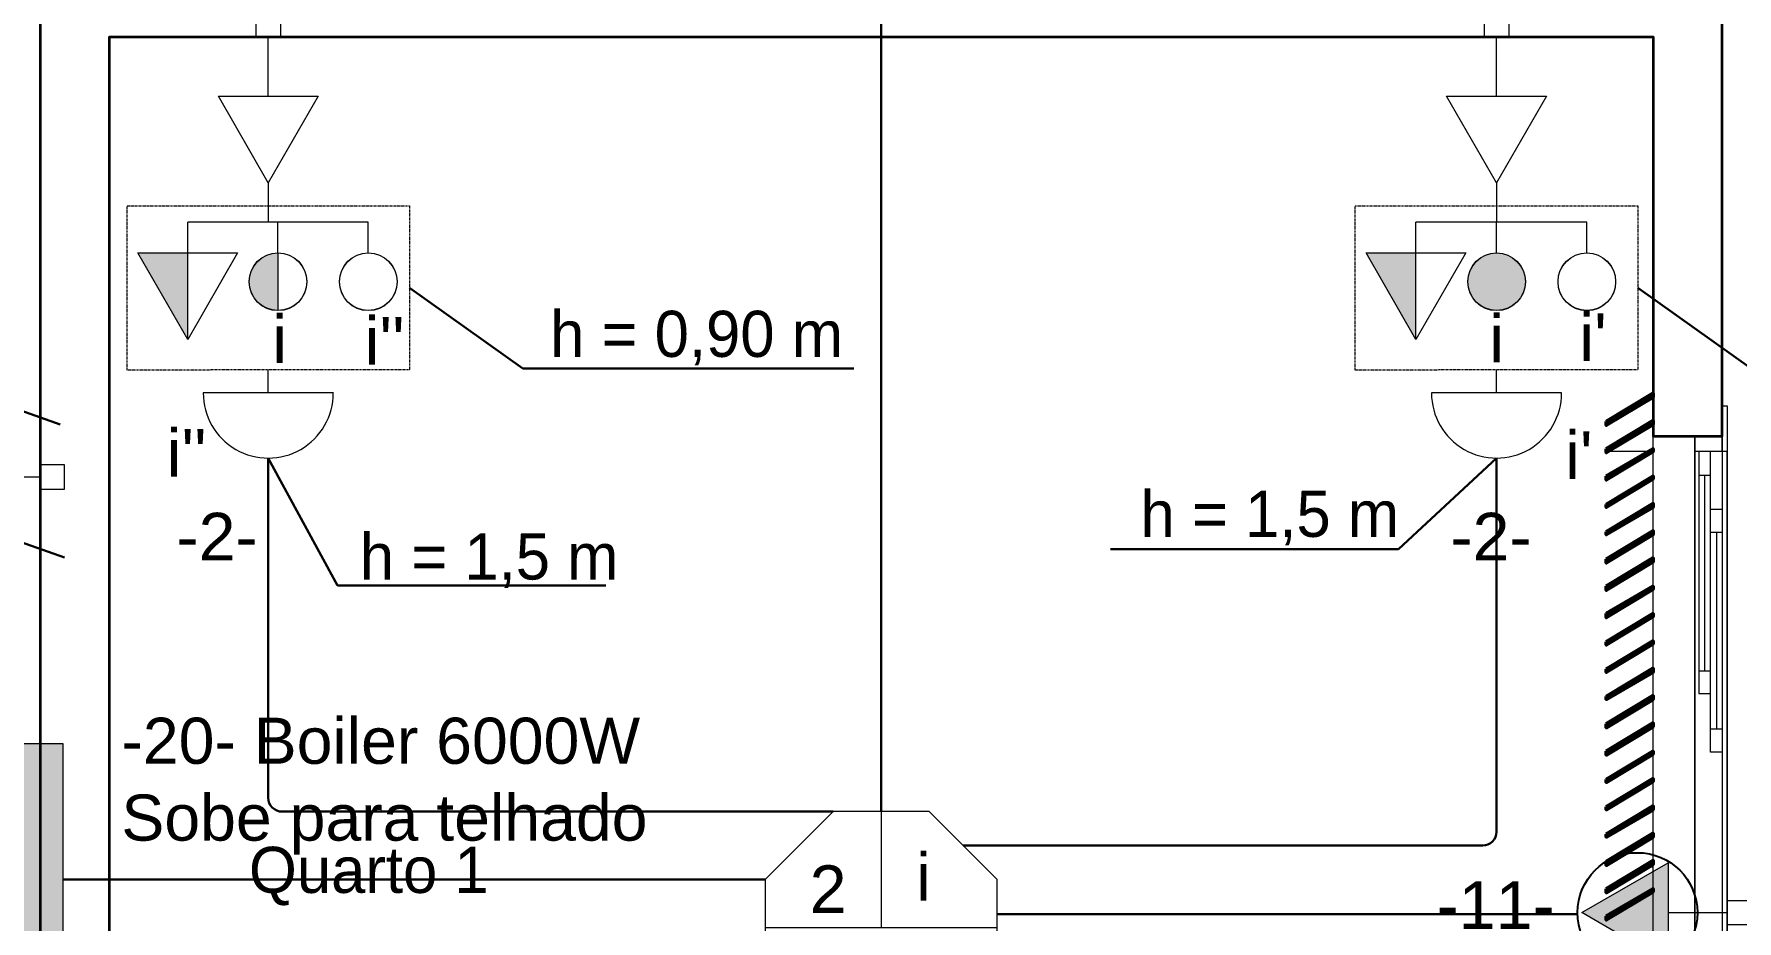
# Model space of a CAD drawing. Header units: millimetres. Extents: x -3501 to 2443, y -1417 to 2787.
# Drawn here: x -2126.9 to -1757.4, y 637.3 to 829.6 of the extents above; entities that cross this region are included whole.
import ezdxf

# ---------------------------------------------------------------- set-up
doc = ezdxf.new("R2010")
doc.units = ezdxf.units.MM
doc.linetypes.add('HIDDEN', pattern=[0.375, 0.25, -0.125])
for name, color, linetype, lineweight in [('EL-ELETRODUTOS-ALV', 5, 'Continuous', 30), ('EL-SIMB-P-CIRC', 1, 'Continuous', 20), ('Eletroduto', 160, 'Continuous', 30), ('Pontos Elétricos', 1, 'Continuous', 20), ('TXT e CIRCUITOS', 7, 'Continuous', 30)]:
    doc.layers.add(name, color=color, linetype=linetype, lineweight=lineweight)
doc.layers.add('Line', color=7, linetype='Continuous', plot=False)
doc.layers.add('PDF_Geometry', color=7, linetype='Continuous')
doc.layers.add('Texto', color=7, linetype='Continuous')
doc.styles.add('PDF Bahnschrift', font='bahnschrift.ttf')
doc.styles.add('txt 2mm', font='arial.ttf', dxfattribs={"height": 100})

# ---------------------------------------------------------------- blocks, each defined once
blk = doc.blocks.new('cx luz oct')
at = {"ltscale": 3}
blk.add_line((43508.7, 29483.7), (43508.7, 29288.7), dxfattribs=at)
blk.add_lwpolyline([(43589.5, 29093.7), (43703.7, 29207.9), (43703.7, 29369.5), (43589.5, 29483.7), (43428, 29483.7), (43313.7, 29369.5), (43313.7, 29207.9), (43428, 29093.7)], close=True, dxfattribs=at)
blk.add_lwpolyline([(43313.7, 29288.7), (43703.7, 29288.7)], dxfattribs=at)
blk = doc.blocks.new('conj toma')
at = {"layer": 'Pontos Elétricos'}
h = blk.add_hatch(color=1, dxfattribs=at)
h.dxf.hatch_style = 1
h.paths.add_polyline_path([(48514.6, 16504, 0.414214), (48577.1, 16441.5, 0.412812), (48639.3, 16504)])
h = blk.add_hatch(color=1, dxfattribs=at)
h.dxf.hatch_style = 1
h.paths.add_polyline_path([(48514.6, 16308), (48702.1, 16308), (48514.6, 16199.8)])
for p, q in [((48447.6, 16700), (48447.6, 16308)), ((48514.6, 16700), (48447.6, 16700)), ((48514.6, 16504), (48447.6, 16504)), ((48514.6, 16308), (48447.6, 16308))]:
    blk.add_line(p, q, dxfattribs=at)
at = {"layer": 'Pontos Elétricos', "color": 1}
for p, q in [((48174.6, 16591.2), (48362.1, 16483)), ((48174.6, 16374.7), (48174.6, 16591.2)), ((47993.1, 16456.5), (47993.1, 16509.5)), ((47993.1, 16509.5), (48046.1, 16509.5)), ((48046.1, 16509.5), (48046.1, 16456.5)), ((48174.6, 16483), (48046.1, 16483)), ((48362.1, 16483), (48174.6, 16374.7)), ((48514.6, 16504), (48639.6, 16504)), ((48046.1, 16456.5), (47993.1, 16456.5)), ((48514.6, 16416.3), (48702.1, 16308)), ((48514.6, 16199.8), (48514.6, 16416.3)), ((48702.1, 16308), (48514.6, 16308)), ((48702.1, 16308), (48514.6, 16199.8))]:
    blk.add_line(p, q, dxfattribs=at)
at = {"layer": 'Pontos Elétricos', "ltscale": 3}
for p, q in [((48362.1, 16483), (48412.1, 16483)), ((48412.1, 16483), (48447.6, 16483))]:
    blk.add_line(p, q, dxfattribs=at)
at = {"layer": 'Pontos Elétricos', "linetype": 'HIDDEN', "ltscale": 0.025}
blk.add_lwpolyline([(48768.2, 16789.6), (48768.5, 16176.4), (48412.3, 16176.4), (48412, 16789.6)], close=True, dxfattribs=at)
at = {"layer": 'Pontos Elétricos', "color": 1}
for centre in [(48576.8, 16700), (48577.1, 16700), (48576.8, 16504), (48577.1, 16504)]:
    blk.add_circle(centre, 62.5, dxfattribs=at)
blk = doc.blocks.new('caixa criado 2')
at = {"layer": 'Pontos Elétricos', "color": 1}
blk.add_line((94922.2, 77189.5), (94922.2, 76907), dxfattribs=at)
at = {"layer": 'Pontos Elétricos', "ltscale": 3}
blk.add_line((94922.2, 77048.2), (94872.2, 77048.2), dxfattribs=at)
at = {"layer": 'Pontos Elétricos', "color": 1}
blk.add_arc((94922.2, 77048.2), 141.2, 270, 90, dxfattribs=at)
at = {"layer": 'EL-ELETRODUTOS-ALV'}
blk.add_blockref('conj toma', (46103.9, 60565.3), dxfattribs=at)
blk = doc.blocks.new('caixa criado')
at = {"layer": 'Pontos Elétricos', "ltscale": 3}
h = blk.add_hatch(color=256, dxfattribs=at)
h.dxf.hatch_style = 1
h.paths.add_polyline_path([(94743.5, 75107, 1), (94618.5, 75107, 1)])
at = {"layer": 'Pontos Elétricos'}
h = blk.add_hatch(color=1, dxfattribs=at)
h.dxf.hatch_style = 1
h.paths.add_polyline_path([(94618.5, 74932), (94806, 74932), (94618.5, 74823.8)])
for p, q in [((94551.5, 75303), (94551.5, 74932)), ((94618.5, 75303), (94551.5, 75303)), ((94618.5, 75107), (94551.5, 75107)), ((94618.5, 74932), (94551.5, 74932))]:
    blk.add_line(p, q, dxfattribs=at)
at = {"layer": 'Pontos Elétricos', "color": 1}
for p, q in [((94922.2, 75248.2), (94922.2, 74965.7)), ((94278.5, 75215.2), (94466, 75107)), ((94278.5, 74998.7), (94278.5, 75215.2)), ((94097, 75080.5), (94097, 75133.5)), ((94097, 75133.5), (94150, 75133.5)), ((94278.5, 75107), (94150, 75107)), ((94466, 75107), (94278.5, 74998.7)), ((94150, 75080.5), (94097, 75080.5)), ((94618.5, 75040.3), (94806, 74932)), ((94618.5, 74823.8), (94618.5, 75040.3)), ((94806, 74932), (94618.5, 74932)), ((94806, 74932), (94618.5, 74823.8))]:
    blk.add_line(p, q, dxfattribs=at)
at = {"layer": 'Pontos Elétricos', "ltscale": 3}
for p, q in [((94466, 75107), (94516, 75107)), ((94516, 75107), (94551.5, 75107)), ((94922.2, 75107), (94872.2, 75107))]:
    blk.add_line(p, q, dxfattribs=at)
at = {"layer": 'Pontos Elétricos', "linetype": 'HIDDEN', "ltscale": 0.025}
blk.add_lwpolyline([(94872.1, 75413.6), (94872.4, 74800.4), (94516.1, 74800.4), (94515.9, 75413.6)], close=True, dxfattribs=at)
at = {"layer": 'Pontos Elétricos', "color": 1}
for centre in [(94680.7, 75303), (94681, 75303), (94680.7, 75107), (94681, 75107)]:
    blk.add_circle(centre, 62.5, dxfattribs=at)
blk.add_arc((94922.2, 75107), 141.2, 270, 90, dxfattribs=at)
blk = doc.blocks.new('tom baixa')
at = {"layer": 'EL-SIMB-P-CIRC', "color": 1}
for p, q in [((138252.4, 40154.5), (138439.9, 40046.3)), ((138252.4, 39938), (138252.4, 40154.5)), ((138071.3, 40019.8), (138071.3, 40072.8)), ((138071.3, 40072.8), (138124.4, 40072.8)), ((138124.4, 40072.8), (138124.4, 40019.8)), ((138252.4, 40046.3), (138124.4, 40046.3)), ((138439.9, 40046.3), (138252.4, 39938)), ((138124.4, 40019.8), (138071.3, 40019.8))]:
    blk.add_line(p, q, dxfattribs=at)
blk = doc.blocks.new('QDCP')
at = {"layer": 'EL-SIMB-P-CIRC', "ltscale": 3}
h = blk.add_hatch(color=256, dxfattribs=at)
h.dxf.hatch_style = 1
h.paths.add_polyline_path([(46456.8, 27014.3), (46456.8, 26914.3), (46956.8, 26914.3), (46956.8, 27014.3)])
for p, q in [((46456.8, 27014.3), (46406.8, 27014.3)), ((46956.8, 27014.3), (47006.8, 27014.3))]:
    blk.add_line(p, q, dxfattribs=at)
blk.add_lwpolyline([(46456.8, 26914.3), (46956.8, 26914.3), (46956.8, 27014.3), (46456.8, 27014.3)], close=True, dxfattribs=at)
blk = doc.blocks.new('tom alta')
at = {"layer": 'EL-SIMB-P-CIRC'}
blk.add_hatch(color=1, dxfattribs=at).paths.add_polyline_path([(138252.4, 39188.3), (138439.9, 39296.5), (138252.4, 39404.8)])
at = {"layer": 'EL-SIMB-P-CIRC', "color": 1}
for p, q in [((138252.4, 39404.8), (138439.9, 39296.5)), ((138252.4, 39188.3), (138252.4, 39404.8)), ((138071.3, 39270), (138071.3, 39323)), ((138071.3, 39323), (138124.4, 39323)), ((138124.4, 39323), (138124.4, 39270)), ((138252.4, 39296.5), (138124.4, 39296.5)), ((138439.9, 39296.5), (138252.4, 39188.3)), ((138124.4, 39270), (138071.3, 39270))]:
    blk.add_line(p, q, dxfattribs=at)
blk = doc.blocks.new('Ar-Condicionado')
at = {"layer": 'Line', "color": 244, "true_color": 0x991b1e}
blk.add_circle((-1505.9, 78.18), 13.01, dxfattribs=at)
at = {"layer": 'EL-SIMB-P-CIRC', "ltscale": 3, "xscale": 0.1, "yscale": 0.1, "zscale": 0.1, "rotation": 90}
blk.add_blockref('tom alta', (2423.75, -13753.73), dxfattribs=at)

msp = doc.modelspace()

# ---------------------------------------------------------------- linework, layer by layer
at = {"layer": 'Eletroduto'}
for points in [[(-1943.1, 660.99), (-1943.1, 835.14)], [(-1968.28, 646.25), (-2120.64, 646.25)], [(-1791.99, 638.77), (-1917.93, 638.77)]]:
    msp.add_lwpolyline(points, dxfattribs=at)
for points in [[(-1953.53, 660.99), (-2073.12, 660.99, -0.414214), (-2076.12, 663.99), (-2076.12, 737.66)], [(-1925.3, 653.62), (-1812.56, 653.62, 0.414214), (-1809.56, 656.62), (-1809.56, 737.66)]]:
    msp.add_lwpolyline(points, format="xyb", dxfattribs=at)
at = {"layer": 'PDF_Geometry', "lineweight": 35}
msp.add_lwpolyline([(-2110.61, 539.07), (-2110.61, 829.01), (-1775.59, 829.01), (-1775.59, 742.45), (-1760.56, 742.45), (-1760.56, 960.44), (-1775.59, 960.44), (-1775.59, 844.04), (-2110.61, 844.04), (-2125.64, 844.04), (-2125.64, 539.07)], close=True, dxfattribs=at)
at = {"layer": 'PDF_Geometry', "lineweight": 18}
for points in [[(-2125.64, 844.04), (-2125.64, 434.09), (-2275.48, 434.09), (-2275.48, 613.99), (-2275.48, 619.07), (-2300.46, 619.07), (-2325.43, 619.07), (-2325.43, 631.98)], [(-2041.62, 829.01), (-2110.61, 829.01)], [(-2010.93, 829.01), (-1999.08, 829.01)], [(-1991.25, 829.01), (-1979.19, 829.01)], [(-1971.35, 829.01), (-1959.5, 829.01)], [(-1951.46, 829.01), (-1939.61, 829.01)], [(-1931.57, 829.01), (-1919.71, 829.01)], [(-1911.88, 829.01), (-1899.82, 829.01)], [(-1891.99, 829.01), (-1880.14, 829.01)], [(-1775.59, 829.01), (-1843.52, 829.01)], [(-1760.56, 749.01), (-1759.5, 749.01), (-1759.5, 528.91), (-1760.56, 528.91)], [(-1775.59, 739.7), (-1775.59, 742.45), (-1766.49, 742.45), (-1766.49, 739.07)], [(-1766.49, 535.47), (-1766.49, 742.45), (-1766.49, 535.47)], [(-1775.59, 541.61), (-1775.59, 739.07)], [(-1775.59, 733.77), (-1775.59, 738.01)], [(-1760.56, 739.07), (-1760.56, 539.07)], [(-1775.59, 727.85), (-1775.59, 733.14)], [(-1775.59, 721.92), (-1775.59, 727)], [(-1775.59, 716), (-1775.59, 721.08)], [(-1775.59, 709.86), (-1775.59, 715.15)], [(-1775.59, 703.93), (-1775.59, 709.22)], [(-1775.59, 698.01), (-1775.59, 703.3)], [(-1775.59, 692.08), (-1775.59, 697.37)], [(-1775.59, 686.16), (-1775.59, 691.23)], [(-1775.59, 680.23), (-1775.59, 685.31)], [(-1775.59, 674.09), (-1775.59, 679.38)], [(-1775.59, 668.17), (-1775.59, 673.46)], [(-1775.59, 662.24), (-1775.59, 667.53)], [(-1775.59, 656.31), (-1775.59, 661.39)], [(-1775.59, 650.39), (-1775.59, 655.47)], [(-1775.59, 644.25), (-1775.59, 649.54)], [(-1775.59, 637.05), (-1775.59, 643.62)]]:
    msp.add_lwpolyline(points, dxfattribs=at)
at = {"layer": 'PDF_Geometry', "lineweight": 50}
for points in [[(-1785.75, 745.63), (-1785.75, 744.78), (-1775.59, 750.92), (-1775.59, 751.76)], [(-1785.75, 739.7), (-1785.75, 738.85), (-1775.59, 744.99), (-1775.59, 745.84)], [(-1785.75, 733.77), (-1785.75, 732.93), (-1775.59, 739.07), (-1775.59, 739.7)], [(-1785.75, 727.64), (-1785.75, 727), (-1775.59, 733.14), (-1775.59, 733.77)], [(-1785.75, 721.71), (-1785.75, 721.08), (-1775.59, 727), (-1775.59, 727.85)], [(-1785.75, 715.78), (-1785.75, 714.94), (-1775.59, 721.08), (-1775.59, 721.92)], [(-1785.75, 709.86), (-1785.75, 709.01), (-1775.59, 715.15), (-1775.59, 716)], [(-1785.75, 703.93), (-1785.75, 703.09), (-1775.59, 709.22), (-1775.59, 709.86)], [(-1785.75, 697.8), (-1785.75, 697.16), (-1775.59, 703.3), (-1775.59, 703.93)], [(-1785.75, 691.87), (-1785.75, 691.23), (-1775.59, 697.37), (-1775.59, 698.01)], [(-1785.75, 685.94), (-1785.75, 685.31), (-1775.59, 691.23), (-1775.59, 692.08)], [(-1785.75, 680.02), (-1785.75, 679.17), (-1775.59, 685.31), (-1775.59, 686.16)], [(-1785.75, 674.09), (-1785.75, 673.25), (-1775.59, 679.38), (-1775.59, 680.23)], [(-1785.75, 667.95), (-1785.75, 667.32), (-1775.59, 673.46), (-1775.59, 674.09)], [(-1785.75, 662.03), (-1785.75, 661.39), (-1775.59, 667.53), (-1775.59, 668.17)], [(-1785.75, 656.1), (-1785.75, 655.47), (-1775.59, 661.39), (-1775.59, 662.24)], [(-1785.75, 650.18), (-1785.75, 649.33), (-1775.59, 655.47), (-1775.59, 656.31)], [(-1785.75, 644.25), (-1785.75, 643.4), (-1775.59, 649.54), (-1775.59, 650.39)], [(-1785.75, 638.32), (-1785.75, 637.48), (-1775.59, 643.62), (-1775.59, 644.25)]]:
    msp.add_lwpolyline(points, close=True, dxfattribs=at)
at = {"layer": 'PDF_Geometry', "lineweight": 18}
for points in [[(-1759.5, 739.07), (-1760.56, 739.07), (-1760.56, 749.01), (-1759.5, 749.01)], [(-1765.64, 739.07), (-1765.64, 686.58), (-1763.1, 686.58), (-1763.1, 739.07)], [(-1760.56, 539.07), (-1759.5, 539.07), (-1759.5, 739.07), (-1760.56, 739.07)], [(-1763.1, 726.58), (-1760.56, 726.58), (-1760.56, 673.88), (-1763.1, 673.88)]]:
    msp.add_lwpolyline(points, close=True, dxfattribs=at)
at = {"layer": 'PDF_Geometry', "lineweight": 20}
for points in [[(-1766.49, 742.45), (-1760.56, 742.45), (-1760.56, 739.07), (-1766.49, 739.07)], [(-1765.64, 739.07), (-1765.64, 733.99), (-1763.1, 733.99), (-1763.1, 739.07)], [(-1763.1, 726.58), (-1760.56, 726.58), (-1760.56, 721.5), (-1763.1, 721.5)], [(-1765.64, 691.45), (-1765.64, 686.58), (-1763.1, 686.58), (-1763.1, 691.45)], [(-1763.1, 678.96), (-1760.56, 678.96), (-1760.56, 673.88), (-1763.1, 673.88)]]:
    msp.add_lwpolyline(points, close=True, dxfattribs=at)
at = {"layer": 'PDF_Geometry', "color": 8, "lineweight": 18, "true_color": 0x787878}
for points in [[(-1776.86, 739.07), (-1785.53, 739.07)], [(-1775.59, 648.91), (-1776.43, 648.91)]]:
    msp.add_lwpolyline(points, dxfattribs=at)
at = {"layer": 'PDF_Geometry', "lineweight": 20}
for points in [[(-1764.37, 691.45), (-1764.37, 733.99)], [(-1761.83, 721.5), (-1761.83, 678.96)]]:
    msp.add_lwpolyline(points, dxfattribs=at)
at = {"layer": 'TXT e CIRCUITOS'}
for p, q in [((-2045.46, 774.61), (-2020.88, 757.09)), ((-1778.9, 774.61), (-1754.32, 757.09)), ((-2020.88, 757.09), (-1949.05, 757.09)), ((-2135.89, 750.11), (-2121.29, 744.99)), ((-2076.12, 737.66), (-2061.12, 710.04)), ((-1809.56, 737.66), (-1830.82, 717.9)), ((-2134.95, 721.25), (-2120.34, 716.14)), ((-1830.82, 717.9), (-1893.31, 717.9)), ((-2061.12, 710.04), (-2002.85, 710.04))]:
    msp.add_line(p, q, dxfattribs=at)

# ---------------------------------------------------------------- block references
at = {"xscale": 0.1, "yscale": 0.1, "zscale": 0.1}
for name, p, rotation in [('caixa criado 2', (-9780.94, 10244.01), 269.9999999998909), ('caixa criado', (-9320.25, 10244.01), 270.0000000000003)]:
    msp.add_blockref(name, p, dxfattribs=dict(at, rotation=rotation))
at = {"layer": 'EL-ELETRODUTOS-ALV', "ltscale": 3, "xscale": -0.1, "yscale": 0.1, "zscale": 0.1, "rotation": 359.9999999999994}
msp.add_blockref('tom baixa', (11686.8, -3271.06), dxfattribs=at)
at = {"layer": 'EL-SIMB-P-CIRC', "xscale": 0.1, "yscale": 0.1, "zscale": 0.1, "rotation": 89.99999999999997}
msp.add_blockref('QDCP', (570.79, -4019.98), dxfattribs=at)
at = {"layer": 'Line', "color": 244, "true_color": 0x991b1e, "rotation": 90}
msp.add_blockref('Ar-Condicionado', (-1700.8, 2144.97), dxfattribs=at)
at = {"layer": 'Pontos Elétricos', "xscale": 0.1291005291005304, "yscale": 0.1291005291005304, "zscale": 0.1291005291005304}
msp.add_blockref('cx luz oct', (-7560.1, -3145.37), dxfattribs=at)

# ---------------------------------------------------------------- texts
at = {"layer": 'Texto', "insert": (-2080.32, 646.98), "char_height": 10, "attachment_point": 4, "style": 'PDF Bahnschrift'}
msp.add_mtext('Quarto 1', dxfattribs=at)
at = {"layer": 'TXT e CIRCUITOS', "ltscale": 3, "attachment_point": 1, "style": 'txt 2mm'}
for s, width, gutter_width, heights, insert, char_height in [('i', 19.6112, 51.64, [0], (-2075.24, 768.66), 10.33), ("i''", 19.6112, 51.64, [0], (-2055.21, 768.27), 10.328), ('i', 19.6112, 51.64, [0], (-1811.13, 768.77), 10.33), ("i'", 19.6112, 51.64, [0], (-1791.58, 769.07), 10.328), ("i''", 19.6112, 51.64, [0], (-2098.19, 743.96), 10.328), ("i'", 19.6112, 51.64, [0], (-1794.66, 743.47), 10.328), ('-2-', 19.6112, 51.64, [0], (-2096.05, 725.8), 10.328), ('-2-', 19.6112, 51.64, [0], (-1819.57, 725.8), 10.328), ('-20- Boiler 6000W\\PSobe para telhado', 224.723, 50, [68.03], (-2107.99, 681.36), 10), ('i', 19.6112, 51.64, [0], (-1935.5, 651.99), 10.33), ('2', 19.6112, 51.64, [0], (-1958.63, 649.33), 10.33), ('-11-', 19.6112, 51.64, [0], (-1822.57, 645.89), 10.328)]:
    msp.add_mtext_dynamic_manual_height_columns(s, width=width, gutter_width=gutter_width, heights=heights, dxfattribs=dict(at, insert=insert, char_height=char_height))
at = {"layer": 'TXT e CIRCUITOS', "char_height": 10, "attachment_point": 4, "style": 'PDF Bahnschrift'}
for s, insert in [('h = 0,90 m', (-2014.94, 763.69)), ('h = 1,5 m', (-1886.81, 724.65)), ('h = 1,5 m', (-2056.24, 715.4))]:
    msp.add_mtext(s, dxfattribs=dict(at, insert=insert))

doc.saveas('drawing.dxf')
